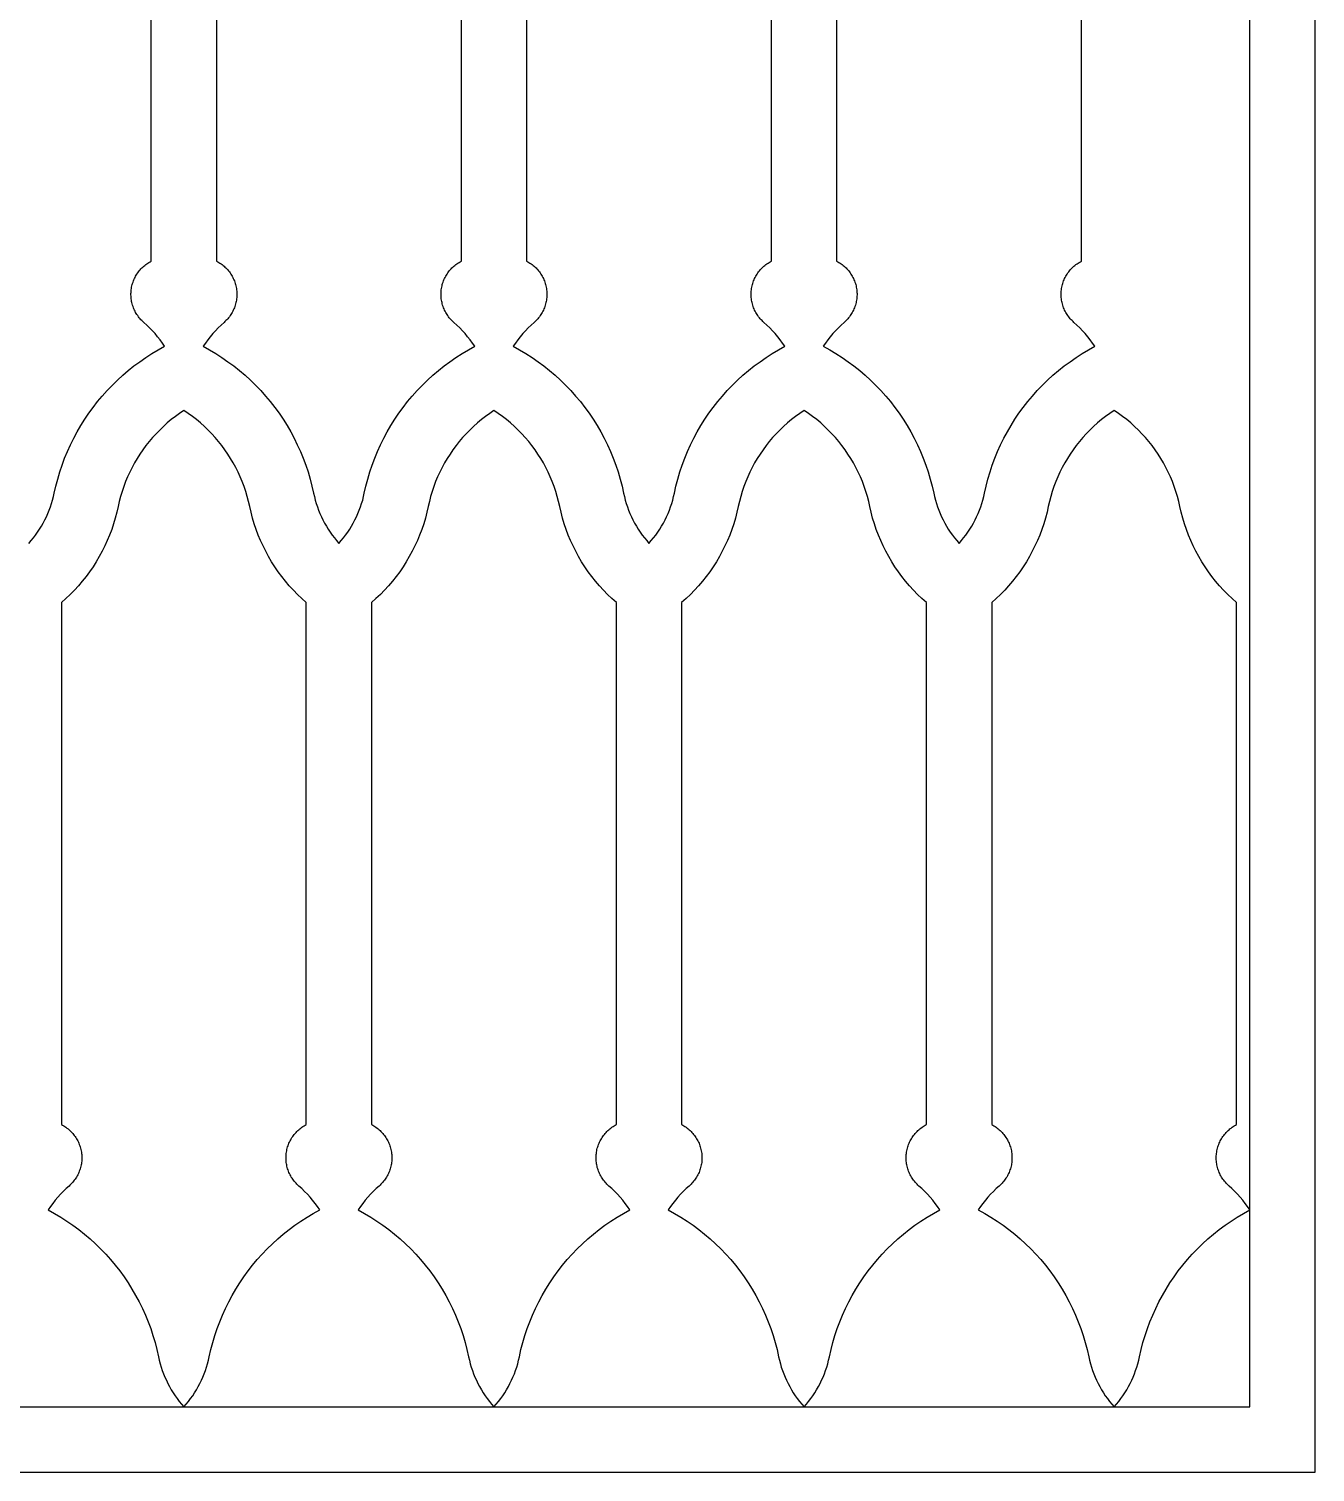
# Model space of a CAD drawing. Header units: millimetres. Extents: x 4241 to 4790, y 640 to 1600.
# Drawn here: x 4515.2 to 4712.4, y 639.5 to 860.8 of the extents above; entities that cross this region are included whole.
import ezdxf

# ---------------------------------------------------------------- set-up
doc = ezdxf.new("R2010")
doc.units = ezdxf.units.MM
doc.layers.add('Layer 05', color=12, linetype='Continuous', true_color=0xde0000)

msp = doc.modelspace()

# ---------------------------------------------------------------- linework, layer by layer
at = {"layer": 'Layer 05'}
for points in [[(4318.05, 639.54), (4712.42, 639.54), (4712.42, 1077.15), (4318.05, 1077.15)], [(4328.05, 649.54), (4702.42, 649.54), (4702.42, 1067.15), (4328.05, 1067.15)]]:
    msp.add_lwpolyline(points, close=True, dxfattribs=at)
for points in [[(4534, 825.23), (4534, 865.27), (4534, 905.3)], [(4544, 905.3), (4544, 865.27), (4544, 825.23)], [(4581.54, 825.23), (4581.54, 865.27), (4581.54, 905.3)], [(4591.54, 905.3), (4591.54, 865.27), (4591.54, 825.23)], [(4629.07, 825.23), (4629.07, 865.27), (4629.07, 905.3)], [(4639.07, 905.3), (4639.07, 865.27), (4639.07, 825.23)], [(4676.61, 825.23), (4676.61, 865.27), (4676.61, 905.3)], [(4532.85, 815.83), (4532.7, 815.96), (4532.56, 816.1), (4532.42, 816.25), (4532.29, 816.39), (4532.16, 816.55), (4532.04, 816.7), (4531.92, 816.87), (4531.81, 817.03), (4531.7, 817.2), (4531.6, 817.37), (4531.51, 817.55), (4531.42, 817.73), (4531.34, 817.91), (4531.27, 818.09), (4531.2, 818.28), (4531.14, 818.47), (4531.08, 818.66), (4531.03, 818.86), (4530.99, 819.05), (4530.96, 819.25), (4530.93, 819.45), (4530.91, 819.64), (4530.9, 819.84), (4530.89, 820.04), (4530.89, 820.24), (4530.9, 820.44), (4530.91, 820.64), (4530.93, 820.84), (4530.96, 821.04), (4530.99, 821.23), (4531.03, 821.43), (4531.08, 821.62), (4531.14, 821.81), (4531.2, 822), (4531.27, 822.19), (4531.34, 822.37), (4531.42, 822.56), (4531.51, 822.74), (4531.6, 822.91), (4531.7, 823.08), (4531.81, 823.25), (4531.92, 823.42), (4532.04, 823.58), (4532.16, 823.74), (4532.29, 823.89), (4532.42, 824.04), (4532.56, 824.18), (4532.7, 824.32), (4532.85, 824.45), (4533, 824.58), (4533.16, 824.71), (4533.32, 824.82), (4533.49, 824.93), (4533.65, 825.04), (4533.83, 825.14), (4534, 825.23)], [(4544, 825.23), (4544.18, 825.14), (4544.35, 825.04), (4544.52, 824.93), (4544.69, 824.82), (4544.85, 824.71), (4545, 824.58), (4545.16, 824.45), (4545.3, 824.32), (4545.45, 824.18), (4545.59, 824.04), (4545.72, 823.89), (4545.85, 823.74), (4545.97, 823.58), (4546.09, 823.42), (4546.2, 823.25), (4546.3, 823.08), (4546.4, 822.91), (4546.5, 822.74), (4546.58, 822.56), (4546.66, 822.37), (4546.74, 822.19), (4546.81, 822), (4546.87, 821.81), (4546.92, 821.62), (4546.97, 821.43), (4547.01, 821.23), (4547.05, 821.04), (4547.08, 820.84), (4547.1, 820.64), (4547.11, 820.44), (4547.12, 820.24), (4547.12, 820.04), (4547.11, 819.84), (4547.1, 819.64), (4547.08, 819.45), (4547.05, 819.25), (4547.01, 819.05), (4546.97, 818.86), (4546.92, 818.66), (4546.87, 818.47), (4546.81, 818.28), (4546.74, 818.09), (4546.66, 817.91), (4546.58, 817.73), (4546.5, 817.55), (4546.4, 817.37), (4546.3, 817.2), (4546.2, 817.03), (4546.09, 816.87), (4545.97, 816.7), (4545.85, 816.55), (4545.72, 816.39), (4545.58, 816.25), (4545.45, 816.1), (4545.3, 815.96), (4545.15, 815.83)], [(4580.38, 815.83), (4580.24, 815.96), (4580.09, 816.1), (4579.96, 816.25), (4579.82, 816.39), (4579.69, 816.55), (4579.57, 816.7), (4579.45, 816.87), (4579.34, 817.03), (4579.24, 817.2), (4579.14, 817.37), (4579.04, 817.55), (4578.96, 817.73), (4578.88, 817.91), (4578.8, 818.09), (4578.73, 818.28), (4578.67, 818.47), (4578.62, 818.66), (4578.57, 818.86), (4578.53, 819.05), (4578.49, 819.25), (4578.46, 819.45), (4578.44, 819.64), (4578.43, 819.84), (4578.42, 820.04), (4578.42, 820.24), (4578.43, 820.44), (4578.44, 820.64), (4578.46, 820.84), (4578.49, 821.04), (4578.53, 821.23), (4578.57, 821.43), (4578.62, 821.62), (4578.67, 821.81), (4578.73, 822), (4578.8, 822.19), (4578.87, 822.37), (4578.96, 822.56), (4579.04, 822.74), (4579.14, 822.91), (4579.24, 823.08), (4579.34, 823.25), (4579.45, 823.42), (4579.57, 823.58), (4579.69, 823.74), (4579.82, 823.89), (4579.95, 824.04), (4580.09, 824.18), (4580.24, 824.32), (4580.38, 824.45), (4580.54, 824.58), (4580.69, 824.71), (4580.85, 824.82), (4581.02, 824.93), (4581.19, 825.04), (4581.36, 825.14), (4581.54, 825.23)], [(4591.54, 825.23), (4591.71, 825.14), (4591.89, 825.04), (4592.05, 824.93), (4592.22, 824.82), (4592.38, 824.71), (4592.54, 824.58), (4592.69, 824.45), (4592.84, 824.32), (4592.98, 824.18), (4593.12, 824.04), (4593.25, 823.89), (4593.38, 823.74), (4593.5, 823.58), (4593.62, 823.42), (4593.73, 823.25), (4593.84, 823.08), (4593.94, 822.91), (4594.03, 822.74), (4594.12, 822.56), (4594.2, 822.37), (4594.27, 822.19), (4594.34, 822), (4594.4, 821.81), (4594.46, 821.62), (4594.51, 821.43), (4594.55, 821.23), (4594.58, 821.04), (4594.61, 820.84), (4594.63, 820.64), (4594.64, 820.44), (4594.65, 820.24), (4594.65, 820.04), (4594.64, 819.84), (4594.63, 819.64), (4594.61, 819.45), (4594.58, 819.25), (4594.55, 819.05), (4594.51, 818.86), (4594.46, 818.66), (4594.4, 818.47), (4594.34, 818.28), (4594.27, 818.09), (4594.2, 817.91), (4594.12, 817.73), (4594.03, 817.55), (4593.94, 817.37), (4593.84, 817.2), (4593.73, 817.03), (4593.62, 816.87), (4593.5, 816.7), (4593.38, 816.55), (4593.25, 816.39), (4593.12, 816.25), (4592.98, 816.1), (4592.84, 815.96), (4592.69, 815.83)], [(4627.92, 815.83), (4627.77, 815.96), (4627.63, 816.1), (4627.49, 816.25), (4627.36, 816.39), (4627.23, 816.55), (4627.11, 816.7), (4626.99, 816.87), (4626.88, 817.03), (4626.77, 817.2), (4626.67, 817.37), (4626.58, 817.55), (4626.49, 817.73), (4626.41, 817.91), (4626.34, 818.09), (4626.27, 818.28), (4626.21, 818.47), (4626.15, 818.66), (4626.1, 818.86), (4626.06, 819.05), (4626.03, 819.25), (4626, 819.45), (4625.98, 819.64), (4625.96, 819.84), (4625.96, 820.04), (4625.96, 820.24), (4625.96, 820.44), (4625.98, 820.64), (4626, 820.84), (4626.03, 821.04), (4626.06, 821.23), (4626.1, 821.43), (4626.15, 821.62), (4626.2, 821.81), (4626.27, 822), (4626.33, 822.19), (4626.41, 822.37), (4626.49, 822.56), (4626.58, 822.74), (4626.67, 822.91), (4626.77, 823.08), (4626.88, 823.25), (4626.99, 823.42), (4627.1, 823.58), (4627.23, 823.74), (4627.35, 823.89), (4627.49, 824.04), (4627.63, 824.18), (4627.77, 824.32), (4627.92, 824.45), (4628.07, 824.58), (4628.23, 824.71), (4628.39, 824.82), (4628.55, 824.93), (4628.72, 825.04), (4628.9, 825.14), (4629.07, 825.23)], [(4639.07, 825.23), (4639.25, 825.14), (4639.42, 825.04), (4639.59, 824.93), (4639.75, 824.82), (4639.91, 824.71), (4640.07, 824.58), (4640.22, 824.45), (4640.37, 824.32), (4640.52, 824.18), (4640.65, 824.04), (4640.79, 823.89), (4640.92, 823.74), (4641.04, 823.58), (4641.15, 823.42), (4641.27, 823.25), (4641.37, 823.08), (4641.47, 822.91), (4641.56, 822.74), (4641.65, 822.56), (4641.73, 822.37), (4641.81, 822.19), (4641.88, 822), (4641.94, 821.81), (4641.99, 821.62), (4642.04, 821.43), (4642.08, 821.23), (4642.12, 821.04), (4642.14, 820.84), (4642.16, 820.64), (4642.18, 820.44), (4642.19, 820.24), (4642.19, 820.04), (4642.18, 819.84), (4642.16, 819.64), (4642.14, 819.45), (4642.12, 819.25), (4642.08, 819.05), (4642.04, 818.86), (4641.99, 818.66), (4641.94, 818.47), (4641.88, 818.28), (4641.81, 818.09), (4641.73, 817.91), (4641.65, 817.73), (4641.56, 817.55), (4641.47, 817.37), (4641.37, 817.2), (4641.27, 817.03), (4641.15, 816.87), (4641.04, 816.7), (4640.91, 816.55), (4640.79, 816.39), (4640.65, 816.25), (4640.51, 816.1), (4640.37, 815.96), (4640.22, 815.83)], [(4675.45, 815.83), (4675.31, 815.96), (4675.16, 816.1), (4675.02, 816.25), (4674.89, 816.39), (4674.76, 816.55), (4674.64, 816.7), (4674.52, 816.87), (4674.41, 817.03), (4674.31, 817.2), (4674.21, 817.37), (4674.11, 817.55), (4674.02, 817.73), (4673.94, 817.91), (4673.87, 818.09), (4673.8, 818.28), (4673.74, 818.47), (4673.68, 818.66), (4673.64, 818.86), (4673.59, 819.05), (4673.56, 819.25), (4673.53, 819.45), (4673.51, 819.64), (4673.5, 819.84), (4673.49, 820.04), (4673.49, 820.24), (4673.5, 820.44), (4673.51, 820.64), (4673.53, 820.84), (4673.56, 821.04), (4673.59, 821.23), (4673.64, 821.43), (4673.68, 821.62), (4673.74, 821.81), (4673.8, 822), (4673.87, 822.19), (4673.94, 822.37), (4674.02, 822.56), (4674.11, 822.74), (4674.2, 822.91), (4674.3, 823.08), (4674.41, 823.25), (4674.52, 823.42), (4674.64, 823.58), (4674.76, 823.74), (4674.89, 823.89), (4675.02, 824.04), (4675.16, 824.18), (4675.3, 824.32), (4675.45, 824.45), (4675.6, 824.58), (4675.76, 824.71), (4675.92, 824.82), (4676.09, 824.93), (4676.26, 825.04), (4676.43, 825.14), (4676.61, 825.23)], [(4536.05, 812.17), (4535.71, 812.67), (4535.35, 813.16), (4534.97, 813.64), (4534.58, 814.11), (4534.17, 814.56), (4533.74, 815), (4533.3, 815.42), (4532.85, 815.83)], [(4545.15, 815.83), (4544.7, 815.42), (4544.26, 815), (4543.84, 814.56), (4543.43, 814.11), (4543.04, 813.64), (4542.66, 813.16), (4542.3, 812.67), (4541.95, 812.17)], [(4583.59, 812.17), (4583.24, 812.67), (4582.88, 813.16), (4582.5, 813.64), (4582.11, 814.11), (4581.7, 814.56), (4581.28, 815), (4580.84, 815.42), (4580.38, 815.83)], [(4592.69, 815.83), (4592.24, 815.42), (4591.8, 815), (4591.37, 814.56), (4590.96, 814.11), (4590.57, 813.64), (4590.19, 813.16), (4589.83, 812.67), (4589.49, 812.17)], [(4631.12, 812.17), (4630.78, 812.67), (4630.42, 813.16), (4630.04, 813.64), (4629.64, 814.11), (4629.24, 814.56), (4628.81, 815), (4628.37, 815.42), (4627.92, 815.83)], [(4640.22, 815.83), (4639.77, 815.42), (4639.33, 815), (4638.91, 814.56), (4638.5, 814.11), (4638.1, 813.64), (4637.73, 813.16), (4637.37, 812.67), (4637.02, 812.17)], [(4678.66, 812.17), (4678.31, 812.67), (4677.95, 813.16), (4677.57, 813.64), (4677.18, 814.11), (4676.77, 814.56), (4676.35, 815), (4675.91, 815.42), (4675.45, 815.83)], [(4519.13, 789.65), (4519.37, 790.74), (4519.66, 791.82), (4519.98, 792.9), (4520.33, 793.96), (4520.72, 795.01), (4521.15, 796.04), (4521.61, 797.06), (4522.11, 798.06), (4522.63, 799.05), (4523.2, 800.02), (4523.79, 800.97), (4524.42, 801.89), (4525.07, 802.8), (4525.76, 803.68), (4526.48, 804.54), (4527.22, 805.38), (4528, 806.18), (4528.8, 806.97), (4529.62, 807.72), (4530.48, 808.45), (4531.35, 809.15), (4532.25, 809.81), (4533.17, 810.45), (4534.11, 811.05), (4535.07, 811.63), (4536.05, 812.17)], [(4541.95, 812.17), (4542.93, 811.63), (4543.89, 811.05), (4544.84, 810.45), (4545.76, 809.81), (4546.65, 809.15), (4547.53, 808.45), (4548.38, 807.72), (4549.21, 806.97), (4550.01, 806.18), (4550.78, 805.38), (4551.53, 804.54), (4552.24, 803.68), (4552.93, 802.8), (4553.59, 801.89), (4554.21, 800.97), (4554.81, 800.02), (4555.37, 799.05), (4555.9, 798.06), (4556.39, 797.06), (4556.86, 796.04), (4557.28, 795.01), (4557.67, 793.96), (4558.03, 792.9), (4558.35, 791.82), (4558.63, 790.74), (4558.88, 789.65)], [(4566.66, 789.65), (4566.91, 790.74), (4567.19, 791.82), (4567.51, 792.9), (4567.87, 793.96), (4568.26, 795.01), (4568.68, 796.04), (4569.14, 797.06), (4569.64, 798.06), (4570.17, 799.05), (4570.73, 800.02), (4571.33, 800.97), (4571.95, 801.89), (4572.61, 802.8), (4573.3, 803.68), (4574.01, 804.54), (4574.76, 805.38), (4575.53, 806.18), (4576.33, 806.97), (4577.16, 807.72), (4578.01, 808.45), (4578.88, 809.15), (4579.78, 809.81), (4580.7, 810.45), (4581.65, 811.05), (4582.61, 811.63), (4583.59, 812.17)], [(4589.49, 812.17), (4590.47, 811.63), (4591.43, 811.05), (4592.37, 810.45), (4593.29, 809.81), (4594.19, 809.15), (4595.06, 808.45), (4595.92, 807.72), (4596.74, 806.97), (4597.54, 806.18), (4598.32, 805.38), (4599.06, 804.54), (4599.78, 803.68), (4600.47, 802.8), (4601.12, 801.89), (4601.75, 800.97), (4602.34, 800.02), (4602.9, 799.05), (4603.43, 798.06), (4603.93, 797.06), (4604.39, 796.04), (4604.82, 795.01), (4605.21, 793.96), (4605.56, 792.9), (4605.88, 791.82), (4606.17, 790.74), (4606.41, 789.65)], [(4614.2, 789.65), (4614.44, 790.74), (4614.73, 791.82), (4615.04, 792.9), (4615.4, 793.96), (4615.79, 795.01), (4616.22, 796.04), (4616.68, 797.06), (4617.17, 798.06), (4617.7, 799.05), (4618.27, 800.02), (4618.86, 800.97), (4619.49, 801.89), (4620.14, 802.8), (4620.83, 803.68), (4621.55, 804.54), (4622.29, 805.38), (4623.07, 806.18), (4623.87, 806.97), (4624.69, 807.72), (4625.54, 808.45), (4626.42, 809.15), (4627.32, 809.81), (4628.24, 810.45), (4629.18, 811.05), (4630.14, 811.63), (4631.12, 812.17)], [(4637.02, 812.17), (4638, 811.63), (4638.96, 811.05), (4639.9, 810.45), (4640.82, 809.81), (4641.72, 809.15), (4642.6, 808.45), (4643.45, 807.72), (4644.28, 806.97), (4645.08, 806.18), (4645.85, 805.38), (4646.59, 804.54), (4647.31, 803.68), (4648, 802.8), (4648.66, 801.89), (4649.28, 800.97), (4649.88, 800.02), (4650.44, 799.05), (4650.97, 798.06), (4651.46, 797.06), (4651.92, 796.04), (4652.35, 795.01), (4652.74, 793.96), (4653.1, 792.9), (4653.42, 791.82), (4653.7, 790.74), (4653.95, 789.65)], [(4661.73, 789.65), (4661.98, 790.74), (4662.26, 791.82), (4662.58, 792.9), (4662.93, 793.96), (4663.33, 795.01), (4663.75, 796.04), (4664.21, 797.06), (4664.71, 798.06), (4665.24, 799.05), (4665.8, 800.02), (4666.39, 800.97), (4667.02, 801.89), (4667.68, 802.8), (4668.36, 803.68), (4669.08, 804.54), (4669.83, 805.38), (4670.6, 806.18), (4671.4, 806.97), (4672.23, 807.72), (4673.08, 808.45), (4673.95, 809.15), (4674.85, 809.81), (4675.77, 810.45), (4676.71, 811.05), (4677.67, 811.63), (4678.66, 812.17)], [(4539, 802.32), (4538.34, 801.87), (4537.7, 801.41), (4537.07, 800.92), (4536.46, 800.41), (4535.86, 799.88), (4535.29, 799.33), (4534.73, 798.76), (4534.19, 798.17), (4533.68, 797.57), (4533.19, 796.94), (4532.71, 796.3), (4532.26, 795.65), (4531.84, 794.98), (4531.43, 794.29), (4531.05, 793.59), (4530.7, 792.88), (4530.36, 792.16), (4530.06, 791.42), (4529.78, 790.68), (4529.52, 789.92), (4529.3, 789.16), (4529.09, 788.39), (4528.92, 787.62)], [(4549.09, 787.62), (4548.91, 788.39), (4548.71, 789.16), (4548.48, 789.92), (4548.23, 790.68), (4547.95, 791.42), (4547.64, 792.16), (4547.31, 792.88), (4546.95, 793.59), (4546.57, 794.29), (4546.17, 794.98), (4545.74, 795.65), (4545.29, 796.3), (4544.82, 796.94), (4544.33, 797.57), (4543.81, 798.17), (4543.27, 798.76), (4542.72, 799.33), (4542.14, 799.88), (4541.55, 800.41), (4540.94, 800.92), (4540.31, 801.41), (4539.66, 801.87), (4539, 802.32)], [(4586.54, 802.32), (4585.88, 801.87), (4585.23, 801.41), (4584.6, 800.92), (4583.99, 800.41), (4583.4, 799.88), (4582.82, 799.33), (4582.26, 798.76), (4581.73, 798.17), (4581.21, 797.57), (4580.72, 796.94), (4580.25, 796.3), (4579.8, 795.65), (4579.37, 794.98), (4578.97, 794.29), (4578.59, 793.59), (4578.23, 792.88), (4577.9, 792.16), (4577.59, 791.42), (4577.31, 790.68), (4577.06, 789.92), (4576.83, 789.16), (4576.63, 788.39), (4576.45, 787.62)], [(4596.62, 787.62), (4596.45, 788.39), (4596.24, 789.16), (4596.02, 789.92), (4595.76, 790.68), (4595.48, 791.42), (4595.17, 792.16), (4594.84, 792.88), (4594.49, 793.59), (4594.11, 794.29), (4593.7, 794.98), (4593.28, 795.65), (4592.83, 796.3), (4592.35, 796.94), (4591.86, 797.57), (4591.34, 798.17), (4590.81, 798.76), (4590.25, 799.33), (4589.68, 799.88), (4589.08, 800.41), (4588.47, 800.92), (4587.84, 801.41), (4587.2, 801.87), (4586.54, 802.32)], [(4634.07, 802.32), (4633.41, 801.87), (4632.76, 801.41), (4632.14, 800.92), (4631.52, 800.41), (4630.93, 799.88), (4630.35, 799.33), (4629.8, 798.76), (4629.26, 798.17), (4628.75, 797.57), (4628.25, 796.94), (4627.78, 796.3), (4627.33, 795.65), (4626.9, 794.98), (4626.5, 794.29), (4626.12, 793.59), (4625.76, 792.88), (4625.43, 792.16), (4625.13, 791.42), (4624.85, 790.68), (4624.59, 789.92), (4624.36, 789.16), (4624.16, 788.39), (4623.99, 787.62)], [(4644.15, 787.62), (4643.98, 788.39), (4643.78, 789.16), (4643.55, 789.92), (4643.29, 790.68), (4643.01, 791.42), (4642.71, 792.16), (4642.38, 792.88), (4642.02, 793.59), (4641.64, 794.29), (4641.24, 794.98), (4640.81, 795.65), (4640.36, 796.3), (4639.89, 796.94), (4639.39, 797.57), (4638.88, 798.17), (4638.34, 798.76), (4637.79, 799.33), (4637.21, 799.88), (4636.62, 800.41), (4636.01, 800.92), (4635.38, 801.41), (4634.73, 801.87), (4634.07, 802.32)], [(4681.61, 802.32), (4680.94, 801.87), (4680.3, 801.41), (4679.67, 800.92), (4679.06, 800.41), (4678.46, 799.88), (4677.89, 799.33), (4677.33, 798.76), (4676.8, 798.17), (4676.28, 797.57), (4675.79, 796.94), (4675.32, 796.3), (4674.86, 795.65), (4674.44, 794.98), (4674.03, 794.29), (4673.65, 793.59), (4673.3, 792.88), (4672.97, 792.16), (4672.66, 791.42), (4672.38, 790.68), (4672.13, 789.92), (4671.9, 789.16), (4671.7, 788.39), (4671.52, 787.62)], [(4691.69, 787.62), (4691.51, 788.39), (4691.31, 789.16), (4691.08, 789.92), (4690.83, 790.68), (4690.55, 791.42), (4690.24, 792.16), (4689.91, 792.88), (4689.56, 793.59), (4689.18, 794.29), (4688.77, 794.98), (4688.35, 795.65), (4687.9, 796.3), (4687.42, 796.94), (4686.93, 797.57), (4686.41, 798.17), (4685.88, 798.76), (4685.32, 799.33), (4684.75, 799.88), (4684.15, 800.41), (4683.54, 800.92), (4682.91, 801.41), (4682.27, 801.87), (4681.61, 802.32)], [(4515.24, 781.95), (4515.59, 782.37), (4515.94, 782.79), (4516.27, 783.22), (4516.58, 783.67), (4516.88, 784.12), (4517.17, 784.59), (4517.44, 785.06), (4517.69, 785.54), (4517.93, 786.03), (4518.15, 786.53), (4518.36, 787.04), (4518.55, 787.55), (4518.72, 788.07), (4518.87, 788.59), (4519.01, 789.12), (4519.13, 789.65)], [(4558.88, 789.65), (4559, 789.12), (4559.13, 788.59), (4559.29, 788.07), (4559.46, 787.55), (4559.65, 787.04), (4559.85, 786.53), (4560.08, 786.03), (4560.31, 785.54), (4560.57, 785.06), (4560.84, 784.59), (4561.12, 784.12), (4561.42, 783.67), (4561.74, 783.22), (4562.07, 782.79), (4562.41, 782.37), (4562.77, 781.95)], [(4562.77, 781.95), (4563.13, 782.37), (4563.47, 782.79), (4563.8, 783.22), (4564.12, 783.67), (4564.42, 784.12), (4564.7, 784.59), (4564.97, 785.06), (4565.23, 785.54), (4565.46, 786.03), (4565.69, 786.53), (4565.89, 787.04), (4566.08, 787.55), (4566.25, 788.07), (4566.41, 788.59), (4566.54, 789.12), (4566.66, 789.65)], [(4606.41, 789.65), (4606.53, 789.12), (4606.67, 788.59), (4606.82, 788.07), (4606.99, 787.55), (4607.18, 787.04), (4607.39, 786.53), (4607.61, 786.03), (4607.85, 785.54), (4608.1, 785.06), (4608.37, 784.59), (4608.66, 784.12), (4608.96, 783.67), (4609.27, 783.22), (4609.6, 782.79), (4609.95, 782.37), (4610.3, 781.95)], [(4610.3, 781.95), (4610.66, 782.37), (4611.01, 782.79), (4611.34, 783.22), (4611.65, 783.67), (4611.95, 784.12), (4612.24, 784.59), (4612.51, 785.06), (4612.76, 785.54), (4613, 786.03), (4613.22, 786.53), (4613.43, 787.04), (4613.61, 787.55), (4613.79, 788.07), (4613.94, 788.59), (4614.08, 789.12), (4614.2, 789.65)], [(4653.95, 789.65), (4654.07, 789.12), (4654.2, 788.59), (4654.36, 788.07), (4654.53, 787.55), (4654.72, 787.04), (4654.92, 786.53), (4655.14, 786.03), (4655.38, 785.54), (4655.64, 785.06), (4655.91, 784.59), (4656.19, 784.12), (4656.49, 783.67), (4656.81, 783.22), (4657.14, 782.79), (4657.48, 782.37), (4657.84, 781.95)], [(4657.84, 781.95), (4658.2, 782.37), (4658.54, 782.79), (4658.87, 783.22), (4659.18, 783.67), (4659.48, 784.12), (4659.77, 784.59), (4660.04, 785.06), (4660.29, 785.54), (4660.53, 786.03), (4660.75, 786.53), (4660.96, 787.04), (4661.15, 787.55), (4661.32, 788.07), (4661.47, 788.59), (4661.61, 789.12), (4661.73, 789.65)], [(4528.92, 787.62), (4528.72, 786.72), (4528.48, 785.84), (4528.22, 784.96), (4527.93, 784.09), (4527.61, 783.23), (4527.25, 782.39), (4526.87, 781.55), (4526.46, 780.73), (4526.02, 779.93), (4525.56, 779.14), (4525.07, 778.37), (4524.55, 777.61), (4524, 776.87), (4523.43, 776.16), (4522.84, 775.46), (4522.22, 774.78), (4521.58, 774.13), (4520.92, 773.49), (4520.24, 772.88)], [(4557.77, 772.88), (4557.09, 773.49), (4556.42, 774.13), (4555.78, 774.78), (4555.16, 775.46), (4554.57, 776.16), (4554, 776.87), (4553.46, 777.61), (4552.94, 778.37), (4552.45, 779.14), (4551.98, 779.93), (4551.54, 780.73), (4551.13, 781.55), (4550.75, 782.39), (4550.4, 783.23), (4550.08, 784.09), (4549.78, 784.96), (4549.52, 785.84), (4549.29, 786.72), (4549.09, 787.62)], [(4576.45, 787.62), (4576.25, 786.72), (4576.02, 785.84), (4575.76, 784.96), (4575.46, 784.09), (4575.14, 783.23), (4574.79, 782.39), (4574.41, 781.55), (4574, 780.73), (4573.56, 779.93), (4573.09, 779.14), (4572.6, 778.37), (4572.08, 777.61), (4571.54, 776.87), (4570.97, 776.16), (4570.38, 775.46), (4569.76, 774.78), (4569.12, 774.13), (4568.45, 773.49), (4567.77, 772.88)], [(4605.3, 772.88), (4604.62, 773.49), (4603.96, 774.13), (4603.32, 774.78), (4602.7, 775.46), (4602.1, 776.16), (4601.54, 776.87), (4600.99, 777.61), (4600.47, 778.37), (4599.98, 779.14), (4599.51, 779.93), (4599.08, 780.73), (4598.67, 781.55), (4598.29, 782.39), (4597.93, 783.23), (4597.61, 784.09), (4597.32, 784.96), (4597.05, 785.84), (4596.82, 786.72), (4596.62, 787.62)], [(4623.99, 787.62), (4623.79, 786.72), (4623.55, 785.84), (4623.29, 784.96), (4623, 784.09), (4622.67, 783.23), (4622.32, 782.39), (4621.94, 781.55), (4621.53, 780.73), (4621.09, 779.93), (4620.63, 779.14), (4620.14, 778.37), (4619.62, 777.61), (4619.07, 776.87), (4618.5, 776.16), (4617.91, 775.46), (4617.29, 774.78), (4616.65, 774.13), (4615.99, 773.49), (4615.3, 772.88)], [(4652.84, 772.88), (4652.15, 773.49), (4651.49, 774.13), (4650.85, 774.78), (4650.23, 775.46), (4649.64, 776.16), (4649.07, 776.87), (4648.53, 777.61), (4648.01, 778.37), (4647.51, 779.14), (4647.05, 779.93), (4646.61, 780.73), (4646.2, 781.55), (4645.82, 782.39), (4645.47, 783.23), (4645.15, 784.09), (4644.85, 784.96), (4644.59, 785.84), (4644.36, 786.72), (4644.15, 787.62)], [(4671.52, 787.62), (4671.32, 786.72), (4671.09, 785.84), (4670.82, 784.96), (4670.53, 784.09), (4670.21, 783.23), (4669.86, 782.39), (4669.47, 781.55), (4669.06, 780.73), (4668.63, 779.93), (4668.16, 779.14), (4667.67, 778.37), (4667.15, 777.61), (4666.61, 776.87), (4666.04, 776.16), (4665.44, 775.46), (4664.83, 774.78), (4664.19, 774.13), (4663.52, 773.49), (4662.84, 772.88)], [(4700.37, 772.88), (4699.69, 773.49), (4699.03, 774.13), (4698.38, 774.78), (4697.77, 775.46), (4697.17, 776.16), (4696.6, 776.87), (4696.06, 777.61), (4695.54, 778.37), (4695.05, 779.14), (4694.58, 779.93), (4694.15, 780.73), (4693.74, 781.55), (4693.35, 782.39), (4693, 783.23), (4692.68, 784.09), (4692.39, 784.96), (4692.12, 785.84), (4691.89, 786.72), (4691.69, 787.62)], [(4520.24, 772.88), (4520.24, 732.85), (4520.24, 692.82)], [(4557.77, 692.82), (4557.77, 732.85), (4557.77, 772.88)], [(4567.77, 772.88), (4567.77, 732.85), (4567.77, 692.82)], [(4605.3, 692.82), (4605.3, 732.85), (4605.3, 772.88)], [(4615.3, 772.88), (4615.3, 732.85), (4615.3, 692.82)], [(4652.84, 692.82), (4652.84, 732.85), (4652.84, 772.88)], [(4662.84, 772.88), (4662.84, 732.85), (4662.84, 692.82)], [(4700.37, 692.82), (4700.37, 732.85), (4700.37, 772.88)], [(4520.24, 692.82), (4520.41, 692.72), (4520.58, 692.62), (4520.75, 692.52), (4520.92, 692.41), (4521.08, 692.29), (4521.24, 692.17), (4521.39, 692.04), (4521.54, 691.9), (4521.68, 691.77), (4521.82, 691.62), (4521.95, 691.47), (4522.08, 691.32), (4522.2, 691.16), (4522.32, 691), (4522.43, 690.84), (4522.54, 690.67), (4522.64, 690.5), (4522.73, 690.32), (4522.82, 690.14), (4522.9, 689.96), (4522.97, 689.77), (4523.04, 689.59), (4523.1, 689.4), (4523.16, 689.2), (4523.2, 689.01), (4523.25, 688.82), (4523.28, 688.62), (4523.31, 688.42), (4523.33, 688.22), (4523.34, 688.03), (4523.35, 687.83), (4523.35, 687.63), (4523.34, 687.43), (4523.33, 687.23), (4523.31, 687.03), (4523.28, 686.83), (4523.25, 686.64), (4523.2, 686.44), (4523.16, 686.25), (4523.1, 686.06), (4523.04, 685.87), (4522.97, 685.68), (4522.9, 685.49), (4522.82, 685.31), (4522.73, 685.13), (4522.64, 684.96), (4522.54, 684.78), (4522.43, 684.62), (4522.32, 684.45), (4522.2, 684.29), (4522.08, 684.13), (4521.95, 683.98), (4521.82, 683.83), (4521.68, 683.69), (4521.54, 683.55), (4521.39, 683.41)], [(4556.62, 683.41), (4556.47, 683.55), (4556.33, 683.69), (4556.19, 683.83), (4556.05, 683.98), (4555.93, 684.13), (4555.8, 684.29), (4555.69, 684.45), (4555.58, 684.62), (4555.47, 684.78), (4555.37, 684.96), (4555.28, 685.13), (4555.19, 685.31), (4555.11, 685.49), (4555.03, 685.68), (4554.97, 685.87), (4554.9, 686.06), (4554.85, 686.25), (4554.8, 686.44), (4554.76, 686.64), (4554.72, 686.83), (4554.7, 687.03), (4554.68, 687.23), (4554.66, 687.43), (4554.66, 687.63), (4554.66, 687.83), (4554.66, 688.03), (4554.68, 688.22), (4554.7, 688.42), (4554.72, 688.62), (4554.76, 688.82), (4554.8, 689.01), (4554.85, 689.2), (4554.9, 689.4), (4554.97, 689.59), (4555.03, 689.77), (4555.11, 689.96), (4555.19, 690.14), (4555.28, 690.32), (4555.37, 690.5), (4555.47, 690.67), (4555.57, 690.84), (4555.69, 691), (4555.8, 691.16), (4555.93, 691.32), (4556.05, 691.47), (4556.19, 691.62), (4556.33, 691.77), (4556.47, 691.9), (4556.62, 692.04), (4556.77, 692.17), (4556.93, 692.29), (4557.09, 692.41), (4557.25, 692.52), (4557.42, 692.62), (4557.59, 692.72), (4557.77, 692.82)], [(4567.77, 692.82), (4567.95, 692.72), (4568.12, 692.62), (4568.29, 692.52), (4568.45, 692.41), (4568.61, 692.29), (4568.77, 692.17), (4568.92, 692.04), (4569.07, 691.9), (4569.21, 691.77), (4569.35, 691.62), (4569.49, 691.47), (4569.61, 691.32), (4569.74, 691.16), (4569.85, 691), (4569.96, 690.84), (4570.07, 690.67), (4570.17, 690.5), (4570.26, 690.32), (4570.35, 690.14), (4570.43, 689.96), (4570.51, 689.77), (4570.57, 689.59), (4570.64, 689.4), (4570.69, 689.2), (4570.74, 689.01), (4570.78, 688.82), (4570.81, 688.62), (4570.84, 688.42), (4570.86, 688.22), (4570.88, 688.03), (4570.88, 687.83), (4570.88, 687.63), (4570.88, 687.43), (4570.86, 687.23), (4570.84, 687.03), (4570.81, 686.83), (4570.78, 686.64), (4570.74, 686.44), (4570.69, 686.25), (4570.64, 686.06), (4570.57, 685.87), (4570.51, 685.68), (4570.43, 685.49), (4570.35, 685.31), (4570.26, 685.13), (4570.17, 684.96), (4570.07, 684.78), (4569.96, 684.62), (4569.85, 684.45), (4569.74, 684.29), (4569.61, 684.13), (4569.48, 683.98), (4569.35, 683.83), (4569.21, 683.69), (4569.07, 683.55), (4568.92, 683.41)], [(4604.15, 683.41), (4604, 683.55), (4603.86, 683.69), (4603.72, 683.83), (4603.59, 683.98), (4603.46, 684.13), (4603.34, 684.29), (4603.22, 684.45), (4603.11, 684.62), (4603, 684.78), (4602.9, 684.96), (4602.81, 685.13), (4602.72, 685.31), (4602.64, 685.49), (4602.57, 685.68), (4602.5, 685.87), (4602.44, 686.06), (4602.38, 686.25), (4602.34, 686.44), (4602.29, 686.64), (4602.26, 686.83), (4602.23, 687.03), (4602.21, 687.23), (4602.2, 687.43), (4602.19, 687.63), (4602.19, 687.83), (4602.2, 688.03), (4602.21, 688.22), (4602.23, 688.42), (4602.26, 688.62), (4602.29, 688.82), (4602.33, 689.01), (4602.38, 689.2), (4602.44, 689.4), (4602.5, 689.59), (4602.57, 689.77), (4602.64, 689.96), (4602.72, 690.14), (4602.81, 690.32), (4602.9, 690.5), (4603, 690.67), (4603.11, 690.84), (4603.22, 691), (4603.34, 691.16), (4603.46, 691.32), (4603.59, 691.47), (4603.72, 691.62), (4603.86, 691.77), (4604, 691.9), (4604.15, 692.04), (4604.3, 692.17), (4604.46, 692.29), (4604.62, 692.41), (4604.79, 692.52), (4604.96, 692.62), (4605.13, 692.72), (4605.3, 692.82)], [(4615.3, 692.82), (4615.48, 692.72), (4615.65, 692.62), (4615.82, 692.52), (4615.99, 692.41), (4616.15, 692.29), (4616.3, 692.17), (4616.46, 692.04), (4616.61, 691.9), (4616.75, 691.77), (4616.89, 691.62), (4617.02, 691.47), (4617.15, 691.32), (4617.27, 691.16), (4617.39, 691), (4617.5, 690.84), (4617.6, 690.67), (4617.7, 690.5), (4617.8, 690.32), (4617.88, 690.14), (4617.97, 689.96), (4618.04, 689.77), (4618.11, 689.59), (4618.17, 689.4), (4618.22, 689.2), (4618.27, 689.01), (4618.31, 688.82), (4618.35, 688.62), (4618.38, 688.42), (4618.4, 688.22), (4618.41, 688.03), (4618.42, 687.83), (4618.42, 687.63), (4618.41, 687.43), (4618.4, 687.23), (4618.38, 687.03), (4618.35, 686.83), (4618.31, 686.64), (4618.27, 686.44), (4618.22, 686.25), (4618.17, 686.06), (4618.11, 685.87), (4618.04, 685.68), (4617.97, 685.49), (4617.88, 685.31), (4617.8, 685.13), (4617.7, 684.96), (4617.6, 684.78), (4617.5, 684.62), (4617.39, 684.45), (4617.27, 684.29), (4617.15, 684.13), (4617.02, 683.98), (4616.89, 683.83), (4616.75, 683.69), (4616.6, 683.55), (4616.46, 683.41)], [(4651.69, 683.41), (4651.54, 683.55), (4651.39, 683.69), (4651.26, 683.83), (4651.12, 683.98), (4650.99, 684.13), (4650.87, 684.29), (4650.76, 684.45), (4650.64, 684.62), (4650.54, 684.78), (4650.44, 684.96), (4650.35, 685.13), (4650.26, 685.31), (4650.18, 685.49), (4650.1, 685.68), (4650.03, 685.87), (4649.97, 686.06), (4649.92, 686.25), (4649.87, 686.44), (4649.83, 686.64), (4649.79, 686.83), (4649.77, 687.03), (4649.74, 687.23), (4649.73, 687.43), (4649.72, 687.63), (4649.72, 687.83), (4649.73, 688.03), (4649.74, 688.22), (4649.77, 688.42), (4649.79, 688.62), (4649.83, 688.82), (4649.87, 689.01), (4649.92, 689.2), (4649.97, 689.4), (4650.03, 689.59), (4650.1, 689.77), (4650.18, 689.96), (4650.26, 690.14), (4650.34, 690.32), (4650.44, 690.5), (4650.54, 690.67), (4650.64, 690.84), (4650.75, 691), (4650.87, 691.16), (4650.99, 691.32), (4651.12, 691.47), (4651.26, 691.62), (4651.39, 691.77), (4651.54, 691.9), (4651.68, 692.04), (4651.84, 692.17), (4651.99, 692.29), (4652.16, 692.41), (4652.32, 692.52), (4652.49, 692.62), (4652.66, 692.72), (4652.84, 692.82)], [(4662.84, 692.82), (4663.01, 692.72), (4663.19, 692.62), (4663.36, 692.52), (4663.52, 692.41), (4663.68, 692.29), (4663.84, 692.17), (4663.99, 692.04), (4664.14, 691.9), (4664.28, 691.77), (4664.42, 691.62), (4664.55, 691.47), (4664.68, 691.32), (4664.8, 691.16), (4664.92, 691), (4665.03, 690.84), (4665.14, 690.67), (4665.24, 690.5), (4665.33, 690.32), (4665.42, 690.14), (4665.5, 689.96), (4665.57, 689.77), (4665.64, 689.59), (4665.7, 689.4), (4665.76, 689.2), (4665.81, 689.01), (4665.85, 688.82), (4665.88, 688.62), (4665.91, 688.42), (4665.93, 688.22), (4665.95, 688.03), (4665.95, 687.83), (4665.95, 687.63), (4665.95, 687.43), (4665.93, 687.23), (4665.91, 687.03), (4665.88, 686.83), (4665.85, 686.64), (4665.81, 686.44), (4665.76, 686.25), (4665.7, 686.06), (4665.64, 685.87), (4665.57, 685.68), (4665.5, 685.49), (4665.42, 685.31), (4665.33, 685.13), (4665.24, 684.96), (4665.14, 684.78), (4665.03, 684.62), (4664.92, 684.45), (4664.8, 684.29), (4664.68, 684.13), (4664.55, 683.98), (4664.42, 683.83), (4664.28, 683.69), (4664.14, 683.55), (4663.99, 683.41)], [(4699.22, 683.41), (4699.07, 683.55), (4698.93, 683.69), (4698.79, 683.83), (4698.66, 683.98), (4698.53, 684.13), (4698.41, 684.29), (4698.29, 684.45), (4698.18, 684.62), (4698.07, 684.78), (4697.97, 684.96), (4697.88, 685.13), (4697.79, 685.31), (4697.71, 685.49), (4697.64, 685.68), (4697.57, 685.87), (4697.51, 686.06), (4697.45, 686.25), (4697.4, 686.44), (4697.36, 686.64), (4697.33, 686.83), (4697.3, 687.03), (4697.28, 687.23), (4697.26, 687.43), (4697.26, 687.63), (4697.26, 687.83), (4697.26, 688.03), (4697.28, 688.22), (4697.3, 688.42), (4697.33, 688.62), (4697.36, 688.82), (4697.4, 689.01), (4697.45, 689.2), (4697.51, 689.4), (4697.57, 689.59), (4697.64, 689.77), (4697.71, 689.96), (4697.79, 690.14), (4697.88, 690.32), (4697.97, 690.5), (4698.07, 690.67), (4698.18, 690.84), (4698.29, 691), (4698.41, 691.16), (4698.53, 691.32), (4698.66, 691.47), (4698.79, 691.62), (4698.93, 691.77), (4699.07, 691.9), (4699.22, 692.04), (4699.37, 692.17), (4699.53, 692.29), (4699.69, 692.41), (4699.85, 692.52), (4700.02, 692.62), (4700.2, 692.72), (4700.37, 692.82)], [(4521.39, 683.41), (4520.93, 683.01), (4520.5, 682.58), (4520.07, 682.14), (4519.66, 681.69), (4519.27, 681.23), (4518.89, 680.75), (4518.53, 680.25), (4518.19, 679.75)], [(4559.82, 679.75), (4559.48, 680.25), (4559.11, 680.75), (4558.74, 681.23), (4558.34, 681.69), (4557.93, 682.14), (4557.51, 682.58), (4557.07, 683.01), (4556.62, 683.41)], [(4568.92, 683.41), (4568.47, 683.01), (4568.03, 682.58), (4567.61, 682.14), (4567.2, 681.69), (4566.8, 681.23), (4566.42, 680.75), (4566.06, 680.25), (4565.72, 679.75)], [(4607.35, 679.75), (4607.01, 680.25), (4606.65, 680.75), (4606.27, 681.23), (4605.88, 681.69), (4605.47, 682.14), (4605.04, 682.58), (4604.61, 683.01), (4604.15, 683.41)], [(4616.46, 683.41), (4616, 683.01), (4615.56, 682.58), (4615.14, 682.14), (4614.73, 681.69), (4614.34, 681.23), (4613.96, 680.75), (4613.6, 680.25), (4613.25, 679.75)], [(4654.89, 679.75), (4654.54, 680.25), (4654.18, 680.75), (4653.81, 681.23), (4653.41, 681.69), (4653, 682.14), (4652.58, 682.58), (4652.14, 683.01), (4651.69, 683.41)], [(4663.99, 683.41), (4663.54, 683.01), (4663.1, 682.58), (4662.67, 682.14), (4662.26, 681.69), (4661.87, 681.23), (4661.49, 680.75), (4661.13, 680.25), (4660.79, 679.75)], [(4702.42, 679.75), (4702.08, 680.25), (4701.72, 680.75), (4701.34, 681.23), (4700.95, 681.69), (4700.54, 682.14), (4700.11, 682.58), (4699.67, 683.01), (4699.22, 683.41)], [(4518.19, 679.75), (4519.17, 679.21), (4520.13, 678.64), (4521.07, 678.03), (4521.99, 677.4), (4522.89, 676.73), (4523.76, 676.03), (4524.61, 675.31), (4525.44, 674.55), (4526.24, 673.77), (4527.01, 672.96), (4527.76, 672.13), (4528.48, 671.27), (4529.16, 670.38), (4529.82, 669.48), (4530.45, 668.55), (4531.04, 667.6), (4531.6, 666.63), (4532.13, 665.65), (4532.63, 664.64), (4533.09, 663.63), (4533.52, 662.59), (4533.91, 661.54), (4534.26, 660.48), (4534.58, 659.41), (4534.86, 658.33), (4535.11, 657.23)], [(4542.9, 657.23), (4543.14, 658.33), (4543.42, 659.41), (4543.74, 660.48), (4544.1, 661.54), (4544.49, 662.59), (4544.92, 663.63), (4545.38, 664.64), (4545.87, 665.65), (4546.4, 666.63), (4546.96, 667.6), (4547.56, 668.55), (4548.18, 669.48), (4548.84, 670.38), (4549.53, 671.27), (4550.25, 672.13), (4550.99, 672.96), (4551.76, 673.77), (4552.56, 674.55), (4553.39, 675.31), (4554.24, 676.03), (4555.12, 676.73), (4556.02, 677.4), (4556.94, 678.03), (4557.88, 678.64), (4558.84, 679.21), (4559.82, 679.75)], [(4565.72, 679.75), (4566.7, 679.21), (4567.66, 678.64), (4568.6, 678.03), (4569.52, 677.4), (4570.42, 676.73), (4571.3, 676.03), (4572.15, 675.31), (4572.97, 674.55), (4573.77, 673.77), (4574.55, 672.96), (4575.29, 672.13), (4576.01, 671.27), (4576.7, 670.38), (4577.36, 669.48), (4577.98, 668.55), (4578.58, 667.6), (4579.14, 666.63), (4579.67, 665.65), (4580.16, 664.64), (4580.62, 663.63), (4581.05, 662.59), (4581.44, 661.54), (4581.8, 660.48), (4582.12, 659.41), (4582.4, 658.33), (4582.64, 657.23)], [(4590.43, 657.23), (4590.68, 658.33), (4590.96, 659.41), (4591.28, 660.48), (4591.63, 661.54), (4592.02, 662.59), (4592.45, 663.63), (4592.91, 664.64), (4593.41, 665.65), (4593.94, 666.63), (4594.5, 667.6), (4595.09, 668.55), (4595.72, 669.48), (4596.38, 670.38), (4597.06, 671.27), (4597.78, 672.13), (4598.53, 672.96), (4599.3, 673.77), (4600.1, 674.55), (4600.93, 675.31), (4601.78, 676.03), (4602.65, 676.73), (4603.55, 677.4), (4604.47, 678.03), (4605.41, 678.64), (4606.37, 679.21), (4607.35, 679.75)], [(4613.25, 679.75), (4614.23, 679.21), (4615.2, 678.64), (4616.14, 678.03), (4617.06, 677.4), (4617.96, 676.73), (4618.83, 676.03), (4619.68, 675.31), (4620.51, 674.55), (4621.31, 673.77), (4622.08, 672.96), (4622.83, 672.13), (4623.54, 671.27), (4624.23, 670.38), (4624.89, 669.48), (4625.52, 668.55), (4626.11, 667.6), (4626.67, 666.63), (4627.2, 665.65), (4627.7, 664.64), (4628.16, 663.63), (4628.58, 662.59), (4628.97, 661.54), (4629.33, 660.48), (4629.65, 659.41), (4629.93, 658.33), (4630.18, 657.23)], [(4637.96, 657.23), (4638.21, 658.33), (4638.49, 659.41), (4638.81, 660.48), (4639.17, 661.54), (4639.56, 662.59), (4639.98, 663.63), (4640.45, 664.64), (4640.94, 665.65), (4641.47, 666.63), (4642.03, 667.6), (4642.63, 668.55), (4643.25, 669.48), (4643.91, 670.38), (4644.6, 671.27), (4645.31, 672.13), (4646.06, 672.96), (4646.83, 673.77), (4647.63, 674.55), (4648.46, 675.31), (4649.31, 676.03), (4650.19, 676.73), (4651.08, 677.4), (4652, 678.03), (4652.95, 678.64), (4653.91, 679.21), (4654.89, 679.75)], [(4660.79, 679.75), (4661.77, 679.21), (4662.73, 678.64), (4663.67, 678.03), (4664.59, 677.4), (4665.49, 676.73), (4666.37, 676.03), (4667.22, 675.31), (4668.04, 674.55), (4668.84, 673.77), (4669.62, 672.96), (4670.36, 672.13), (4671.08, 671.27), (4671.77, 670.38), (4672.42, 669.48), (4673.05, 668.55), (4673.64, 667.6), (4674.21, 666.63), (4674.74, 665.65), (4675.23, 664.64), (4675.69, 663.63), (4676.12, 662.59), (4676.51, 661.54), (4676.86, 660.48), (4677.18, 659.41), (4677.47, 658.33), (4677.71, 657.23)], [(4685.5, 657.23), (4685.74, 658.33), (4686.03, 659.41), (4686.35, 660.48), (4686.7, 661.54), (4687.09, 662.59), (4687.52, 663.63), (4687.98, 664.64), (4688.48, 665.65), (4689, 666.63), (4689.57, 667.6), (4690.16, 668.55), (4690.79, 669.48), (4691.44, 670.38), (4692.13, 671.27), (4692.85, 672.13), (4693.59, 672.96), (4694.37, 673.77), (4695.17, 674.55), (4695.99, 675.31), (4696.84, 676.03), (4697.72, 676.73), (4698.62, 677.4), (4699.54, 678.03), (4700.48, 678.64), (4701.44, 679.21), (4702.42, 679.75)], [(4535.11, 657.23), (4535.23, 656.7), (4535.37, 656.17), (4535.52, 655.65), (4535.69, 655.13), (4535.88, 654.62), (4536.09, 654.12), (4536.31, 653.62), (4536.55, 653.13), (4536.8, 652.65), (4537.07, 652.17), (4537.36, 651.71), (4537.66, 651.25), (4537.97, 650.81), (4538.3, 650.37), (4538.65, 649.95), (4539, 649.54)], [(4539, 649.54), (4539.36, 649.95), (4539.7, 650.37), (4540.03, 650.81), (4540.35, 651.25), (4540.65, 651.71), (4540.93, 652.17), (4541.2, 652.65), (4541.46, 653.13), (4541.7, 653.62), (4541.92, 654.12), (4542.12, 654.62), (4542.31, 655.13), (4542.48, 655.65), (4542.64, 656.17), (4542.78, 656.7), (4542.9, 657.23)], [(4582.64, 657.23), (4582.76, 656.7), (4582.9, 656.17), (4583.06, 655.65), (4583.23, 655.13), (4583.42, 654.62), (4583.62, 654.12), (4583.84, 653.62), (4584.08, 653.13), (4584.33, 652.65), (4584.6, 652.17), (4584.89, 651.71), (4585.19, 651.25), (4585.51, 650.81), (4585.84, 650.37), (4586.18, 649.95), (4586.54, 649.54)], [(4586.54, 649.54), (4586.89, 649.95), (4587.24, 650.37), (4587.57, 650.81), (4587.88, 651.25), (4588.18, 651.71), (4588.47, 652.17), (4588.74, 652.65), (4588.99, 653.13), (4589.23, 653.62), (4589.45, 654.12), (4589.66, 654.62), (4589.85, 655.13), (4590.02, 655.65), (4590.17, 656.17), (4590.31, 656.7), (4590.43, 657.23)], [(4630.18, 657.23), (4630.3, 656.7), (4630.44, 656.17), (4630.59, 655.65), (4630.76, 655.13), (4630.95, 654.62), (4631.16, 654.12), (4631.38, 653.62), (4631.62, 653.13), (4631.87, 652.65), (4632.14, 652.17), (4632.42, 651.71), (4632.72, 651.25), (4633.04, 650.81), (4633.37, 650.37), (4633.71, 649.95), (4634.07, 649.54)], [(4634.07, 649.54), (4634.43, 649.95), (4634.77, 650.37), (4635.1, 650.81), (4635.42, 651.25), (4635.72, 651.71), (4636, 652.17), (4636.27, 652.65), (4636.53, 653.13), (4636.77, 653.62), (4636.99, 654.12), (4637.19, 654.62), (4637.38, 655.13), (4637.55, 655.65), (4637.71, 656.17), (4637.84, 656.7), (4637.96, 657.23)], [(4677.71, 657.23), (4677.83, 656.7), (4677.97, 656.17), (4678.12, 655.65), (4678.3, 655.13), (4678.48, 654.62), (4678.69, 654.12), (4678.91, 653.62), (4679.15, 653.13), (4679.4, 652.65), (4679.67, 652.17), (4679.96, 651.71), (4680.26, 651.25), (4680.57, 650.81), (4680.9, 650.37), (4681.25, 649.95), (4681.61, 649.54)], [(4681.61, 649.54), (4681.96, 649.95), (4682.31, 650.37), (4682.64, 650.81), (4682.95, 651.25), (4683.25, 651.71), (4683.54, 652.17), (4683.81, 652.65), (4684.06, 653.13), (4684.3, 653.62), (4684.52, 654.12), (4684.73, 654.62), (4684.91, 655.13), (4685.09, 655.65), (4685.24, 656.17), (4685.38, 656.7), (4685.5, 657.23)]]:
    msp.add_lwpolyline(points, dxfattribs=at)

doc.saveas('drawing.dxf')
